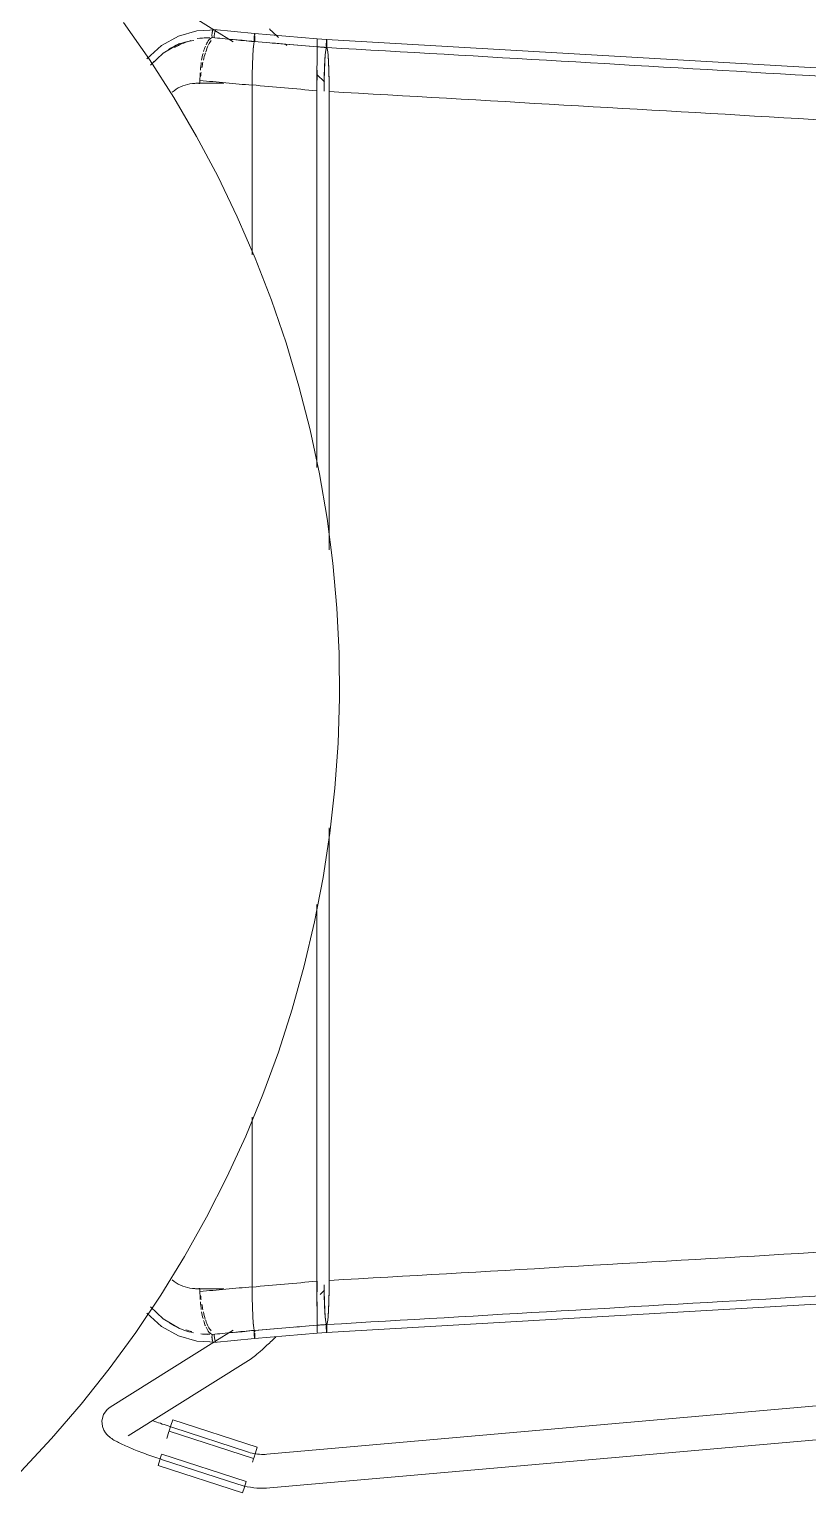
# Model space of a CAD drawing. Header units: millimetres. Extents: x 155927 to 326028, y -36033 to 97293.
# Drawn here: x 160239 to 160515, y 19861 to 20380 of the extents above; entities that cross this region are included whole.
import ezdxf

# ---------------------------------------------------------------- set-up
doc = ezdxf.new("R2010")
doc.units = ezdxf.units.MM
doc.header["$MEASUREMENT"] = 0
doc.layers.add('I-FURN', color=8, linetype='CONTINUOUS', lineweight=9)

msp = doc.modelspace()

# ---------------------------------------------------------------- linework, layer by layer
at = {"layer": 'I-FURN'}
for p, q in [((160267.44, 20402.71), (160304.21, 20379.68)), ((160281.37, 20369.1), (160272.21, 20382.22)), ((160298.16, 20379.34), (160291.64, 20377.46)), ((160305.07, 20379.62), (160298.16, 20379.34)), ((160304.18, 20379.75), (160318.67, 20378.32)), ((160304.58, 20379.44), (160311.03, 20375.4)), ((160318.59, 20377.77), (160318.58, 20377.39)), ((160318.58, 20377.38), (160318.59, 20377.76)), ((160318.62, 20378.07), (160318.59, 20377.77)), ((160318.59, 20377.76), (160318.62, 20378.06)), ((160318.64, 20378.26), (160318.62, 20378.07)), ((160318.64, 20378.25), (160318.67, 20378.32)), ((160318.67, 20378.32), (160318.64, 20378.26)), ((160318.67, 20378.32), (160340.87, 20376.5)), ((160318.69, 20378.26), (160318.67, 20378.32)), ((160318.67, 20378.32), (160318.69, 20378.26)), ((160318.72, 20378.07), (160318.69, 20378.26)), ((160318.69, 20378.26), (160318.72, 20378.07)), ((160318.74, 20377.78), (160318.72, 20378.07)), ((160318.72, 20378.07), (160318.74, 20377.78)), ((160323.91, 20379.97), (160324.35, 20379.56)), ((160324.35, 20379.56), (160324.79, 20379.15)), ((160324.79, 20379.15), (160325.24, 20378.73)), ((160325.24, 20378.73), (160325.71, 20378.29)), ((160325.71, 20378.29), (160326.18, 20377.85)), ((160326.18, 20377.85), (160326.65, 20377.41)), ((160285.63, 20374.07), (160280.48, 20369.33)), ((160291.64, 20377.46), (160285.63, 20374.07)), ((160292.04, 20374.76), (160286.21, 20371.39)), ((160318.05, 20370.41), (160318.2, 20372.85)), ((160318.2, 20372.85), (160318.05, 20370.37)), ((160318.2, 20372.87), (160318.38, 20374.58)), ((160318.38, 20374.58), (160318.2, 20372.85)), ((160318.38, 20374.59), (160318.57, 20375.47)), ((160318.57, 20375.47), (160318.38, 20374.58)), ((160318.57, 20376.93), (160318.56, 20376.44)), ((160318.56, 20376.44), (160318.57, 20376.93)), ((160318.56, 20376.44), (160318.57, 20375.94)), ((160318.57, 20375.94), (160318.56, 20376.44)), ((160318.58, 20377.39), (160318.57, 20376.93)), ((160318.57, 20376.93), (160318.58, 20377.38)), ((160318.57, 20375.94), (160318.57, 20375.47)), ((160318.57, 20375.47), (160318.57, 20375.94)), ((160318.77, 20376.95), (160318.75, 20377.4)), ((160318.75, 20377.39), (160318.76, 20376.94)), ((160318.76, 20376.94), (160318.77, 20376.45)), ((160318.76, 20375.49), (160318.77, 20375.96)), ((160318.77, 20375.96), (160318.76, 20375.48)), ((160318.77, 20376.46), (160318.77, 20376.95)), ((160318.77, 20375.96), (160318.77, 20376.46)), ((160318.77, 20376.45), (160318.77, 20375.96)), ((160326.65, 20377.41), (160327.14, 20376.95)), ((160329.62, 20374.59), (160330.13, 20374.11)), ((160340.83, 20371.02), (160340.85, 20372.77)), ((160340.85, 20372.77), (160340.83, 20371.02)), ((160340.85, 20372.77), (160340.86, 20373.66)), ((160340.86, 20373.66), (160340.85, 20372.77)), ((160340.86, 20376.24), (160340.87, 20376.43)), ((160340.87, 20376.43), (160340.86, 20376.24)), ((160340.86, 20375.95), (160340.86, 20376.24)), ((160340.86, 20376.24), (160340.86, 20375.95)), ((160340.86, 20375.56), (160340.86, 20375.95)), ((160340.86, 20375.95), (160340.86, 20375.57)), ((160340.86, 20375.57), (160340.86, 20375.12)), ((160340.86, 20375.11), (160340.86, 20375.56)), ((160340.86, 20375.12), (160340.86, 20374.63)), ((160340.86, 20374.62), (160340.86, 20375.11)), ((160340.86, 20374.63), (160340.86, 20374.13)), ((160340.86, 20374.13), (160340.86, 20374.62)), ((160340.86, 20373.66), (160340.86, 20374.13)), ((160340.86, 20374.13), (160340.86, 20373.66)), ((160340.87, 20376.43), (160340.87, 20376.5)), ((160340.87, 20376.5), (160340.87, 20376.43)), ((160344.23, 20376.23), (160340.87, 20376.49)), ((160340.87, 20376.43), (160340.87, 20376.49)), ((160340.87, 20376.49), (160340.87, 20376.42)), ((160340.87, 20376.24), (160340.87, 20376.43)), ((160340.87, 20376.42), (160340.87, 20376.24)), ((160340.87, 20376.24), (160340.87, 20375.94)), ((160340.87, 20375.94), (160340.87, 20376.24)), ((160340.87, 20375.94), (160340.87, 20375.56)), ((160340.87, 20375.56), (160340.87, 20375.94)), ((160340.87, 20375.56), (160340.87, 20375.11)), ((160340.87, 20375.11), (160340.87, 20375.56)), ((160340.87, 20375.11), (160340.88, 20374.62)), ((160340.88, 20374.62), (160340.87, 20375.11)), ((160340.88, 20374.12), (160340.87, 20373.65)), ((160340.87, 20373.65), (160340.88, 20374.12)), ((160340.88, 20374.62), (160340.88, 20374.12)), ((160340.88, 20374.12), (160340.88, 20374.62)), ((160340.9, 20371), (160340.89, 20372.76)), ((160340.89, 20372.75), (160340.9, 20371)), ((160343.92, 20372.48), (160343.72, 20370.73)), ((160344.13, 20373.38), (160343.92, 20372.48)), ((160344.13, 20375.29), (160344.12, 20374.83)), ((160344.12, 20374.83), (160344.12, 20374.34)), ((160344.12, 20374.34), (160344.12, 20373.85)), ((160344.12, 20373.85), (160344.13, 20373.38)), ((160344.15, 20375.67), (160344.13, 20375.29)), ((160344.17, 20375.96), (160344.15, 20375.67)), ((160344.2, 20376.15), (160344.17, 20375.96)), ((160344.23, 20376.22), (160344.2, 20376.15)), ((160344.23, 20376.22), (160676.14, 20356.93)), ((160344.25, 20376.15), (160344.23, 20376.22)), ((160344.28, 20375.97), (160344.25, 20376.15)), ((160344.3, 20375.67), (160344.28, 20375.97)), ((160344.32, 20375.29), (160344.3, 20375.67)), ((160344.33, 20374.84), (160344.32, 20375.29)), ((160344.34, 20374.35), (160344.33, 20374.84)), ((160344.33, 20373.86), (160344.34, 20374.35)), ((160344.33, 20373.39), (160344.33, 20373.86)), ((160344.54, 20372.5), (160344.33, 20373.39)), ((160344.73, 20370.75), (160344.54, 20372.5)), ((160289.99, 20355.62), (160281.37, 20369.1)), ((160286.21, 20371.39), (160281.74, 20367.12)), ((160317.86, 20363.83), (160317.94, 20367.27)), ((160317.94, 20367.27), (160317.86, 20363.83)), ((160317.94, 20367.34), (160318.05, 20370.37)), ((160318.05, 20370.37), (160317.94, 20367.27)), ((160340.81, 20365.39), (160340.82, 20368.52)), ((160340.82, 20368.52), (160340.81, 20365.39)), ((160340.82, 20368.52), (160340.83, 20371.02)), ((160340.83, 20371.02), (160340.82, 20368.52)), ((160340.9, 20371), (160340.91, 20368.5)), ((160340.91, 20368.51), (160340.9, 20371)), ((160343.56, 20368.23), (160343.44, 20365.11)), ((160343.72, 20370.73), (160343.56, 20368.23)), ((160344.89, 20368.25), (160344.73, 20370.75)), ((160345.02, 20365.12), (160344.89, 20368.25)), ((160317.86, 20363.74), (160317.84, 20359.97)), ((160317.84, 20360.09), (160317.86, 20363.74)), ((160340.81, 20365.39), (160340.81, 20361.82)), ((160340.81, 20361.82), (160340.81, 20365.38)), ((160343.48, 20361.26), (160340.81, 20363.83)), ((160340.92, 20365.38), (160340.93, 20361.82)), ((160340.93, 20361.82), (160340.92, 20365.38)), ((160343.44, 20365.11), (160343.36, 20361.56)), ((160345.09, 20361.55), (160345.02, 20365.12)), ((160307.79, 20360.68), (160298.04, 20360.68)), ((160299.28, 20360.62), (160299.28, 20361.67)), ((160317.84, 20359.97), (160317.84, 20299.86)), ((160317.84, 20299.86), (160317.84, 20359.97)), ((160340.8, 20358.03), (160340.81, 20361.82)), ((160340.81, 20361.82), (160340.8, 20358.03)), ((160340.8, 20224.39), (160340.8, 20358.03)), ((160340.8, 20358.03), (160340.8, 20224.39)), ((160343.36, 20361.56), (160343.33, 20357.88)), ((160345.12, 20357.77), (160345.09, 20361.55)), ((160345.12, 20195.17), (160345.12, 20357.77)), ((160345.12, 20357.77), (160345.12, 20195.17)), ((160298.07, 20341.81), (160289.99, 20355.62)), ((160305.59, 20327.69), (160298.07, 20341.81)), ((160312.54, 20313.27), (160305.59, 20327.69)), ((160318.9, 20298.6), (160312.54, 20313.27)), ((160324.67, 20283.68), (160318.9, 20298.6)), ((160329.85, 20268.54), (160324.67, 20283.68)), ((160334.41, 20253.2), (160329.85, 20268.54)), ((160338.36, 20237.7), (160334.41, 20253.2)), ((160341.68, 20222.05), (160338.36, 20237.7)), ((160344.37, 20206.28), (160341.68, 20222.05)), ((160346.43, 20190.41), (160344.37, 20206.28)), ((160347.86, 20174.47), (160346.43, 20190.41)), ((160348.65, 20158.5), (160347.86, 20174.47)), ((160348.79, 20142.5), (160348.65, 20158.5)), ((160348.3, 20126.51), (160348.79, 20142.5)), ((160347.17, 20110.55), (160348.3, 20126.51)), ((160345.4, 20094.65), (160347.17, 20110.55)), ((160343, 20078.83), (160345.4, 20094.65)), ((160345.12, 19935.86), (160345.12, 20096.44)), ((160345.12, 20096.44), (160345.12, 19935.86)), ((160339.96, 20063.12), (160343, 20078.83)), ((160340.8, 19935.6), (160340.8, 20069.34)), ((160340.8, 20069.34), (160340.8, 19935.6)), ((160336.3, 20047.55), (160339.96, 20063.12)), ((160332.02, 20032.13), (160336.3, 20047.55)), ((160327.13, 20016.9), (160332.02, 20032.13)), ((160321.63, 20001.87), (160327.13, 20016.9)), ((160315.54, 19987.08), (160321.63, 20001.87)), ((160317.84, 19993.77), (160317.84, 19933.66)), ((160317.84, 19933.66), (160317.84, 19993.77)), ((160308.86, 19972.54), (160315.54, 19987.08)), ((160301.6, 19958.28), (160308.86, 19972.54)), ((160293.78, 19944.33), (160301.6, 19958.28)), ((160285.4, 19930.69), (160293.78, 19944.33)), ((160344.23, 19917.41), (160676.14, 19936.7)), ((160298.04, 19932.95), (160307.79, 19932.95)), ((160299.28, 19931.96), (160299.28, 19933.01)), ((160317.84, 19933.66), (160317.86, 19929.9)), ((160317.86, 19929.89), (160317.84, 19933.54)), ((160340.81, 19931.81), (160340.8, 19935.6)), ((160340.8, 19935.6), (160340.81, 19931.81)), ((160340.81, 19928.25), (160340.81, 19931.81)), ((160340.81, 19931.81), (160340.81, 19928.24)), ((160340.93, 19935.59), (160340.93, 19931.81)), ((160340.93, 19931.81), (160340.93, 19935.59)), ((160341.95, 19930.9), (160343.48, 19932.38)), ((160343.34, 19934.32), (160343.36, 19932.07)), ((160343.36, 19932.07), (160343.44, 19928.52)), ((160345.02, 19928.52), (160345.09, 19932.08)), ((160345.09, 19932.08), (160345.12, 19935.86)), ((160276.49, 19917.41), (160285.4, 19930.69)), ((160286.21, 19922.24), (160281.74, 19926.51)), ((160317.94, 19926.36), (160317.86, 19929.8)), ((160317.86, 19929.8), (160317.94, 19926.36)), ((160317.94, 19926.36), (160318.05, 19923.26)), ((160318.05, 19923.26), (160317.94, 19926.3)), ((160340.82, 19925.12), (160340.81, 19928.24)), ((160340.81, 19928.24), (160340.82, 19925.11)), ((160340.92, 19928.25), (160340.91, 19925.13)), ((160340.91, 19925.13), (160340.92, 19928.25)), ((160343.44, 19928.52), (160343.56, 19925.4)), ((160344.89, 19925.39), (160345.02, 19928.52)), ((160285.63, 19919.56), (160280.48, 19924.3)), ((160292.04, 19918.88), (160286.21, 19922.24)), ((160318.05, 19923.26), (160318.2, 19920.79)), ((160318.2, 19920.78), (160318.05, 19923.22)), ((160318.2, 19920.79), (160318.38, 19919.05)), ((160318.38, 19919.05), (160318.2, 19920.77)), ((160340.83, 19922.61), (160340.82, 19925.11)), ((160340.82, 19925.11), (160340.83, 19922.61)), ((160340.85, 19920.86), (160340.83, 19922.61)), ((160340.83, 19922.61), (160340.85, 19920.86)), ((160340.86, 19919.98), (160340.85, 19920.86)), ((160340.85, 19920.86), (160340.86, 19919.97)), ((160340.9, 19922.63), (160340.89, 19920.88)), ((160340.89, 19920.88), (160340.9, 19922.63)), ((160340.91, 19925.13), (160340.9, 19922.63)), ((160340.9, 19922.63), (160340.91, 19925.13)), ((160343.56, 19925.4), (160343.72, 19922.91)), ((160343.72, 19922.91), (160343.92, 19921.15)), ((160343.92, 19921.15), (160344.13, 19920.25)), ((160344.33, 19920.24), (160344.54, 19921.13)), ((160344.54, 19921.13), (160344.73, 19922.88)), ((160344.73, 19922.88), (160344.89, 19925.39)), ((160267.06, 19904.49), (160276.49, 19917.41)), ((160291.64, 19916.17), (160285.63, 19919.56)), ((160298.16, 19914.29), (160291.64, 19916.17)), ((160304.18, 19913.89), (160318.67, 19915.31)), ((160311.03, 19918.23), (160304.58, 19914.19)), ((160318.38, 19919.05), (160318.57, 19918.16)), ((160318.57, 19918.16), (160318.38, 19919.05)), ((160318.57, 19917.69), (160318.56, 19917.19)), ((160318.56, 19917.19), (160318.57, 19917.69)), ((160318.56, 19917.19), (160318.57, 19916.7)), ((160318.57, 19916.7), (160318.56, 19917.19)), ((160318.57, 19918.16), (160318.57, 19917.69)), ((160318.57, 19917.69), (160318.57, 19918.16)), ((160318.57, 19916.7), (160318.58, 19916.24)), ((160318.58, 19916.25), (160318.57, 19916.7)), ((160318.59, 19915.87), (160318.58, 19916.25)), ((160318.58, 19916.24), (160318.59, 19915.86)), ((160318.62, 19915.57), (160318.59, 19915.87)), ((160318.59, 19915.86), (160318.62, 19915.57)), ((160318.62, 19915.57), (160318.64, 19915.38)), ((160318.67, 19915.31), (160318.64, 19915.38)), ((160318.64, 19915.38), (160318.67, 19915.31)), ((160318.67, 19915.31), (160340.87, 19917.13)), ((160318.69, 19915.38), (160318.67, 19915.31)), ((160318.67, 19915.31), (160318.69, 19915.37)), ((160318.69, 19915.37), (160318.72, 19915.56)), ((160318.72, 19915.56), (160318.69, 19915.38)), ((160318.72, 19915.56), (160318.74, 19915.85)), ((160318.74, 19915.85), (160318.72, 19915.56)), ((160318.75, 19916.24), (160318.74, 19915.85)), ((160318.74, 19915.85), (160318.75, 19916.23)), ((160318.76, 19916.69), (160318.75, 19916.24)), ((160318.75, 19916.23), (160318.77, 19916.68)), ((160318.77, 19917.67), (160318.76, 19918.15)), ((160318.76, 19918.15), (160318.77, 19917.68)), ((160318.77, 19917.18), (160318.76, 19916.69)), ((160318.77, 19916.68), (160318.77, 19917.18)), ((160325.24, 19914.91), (160325.71, 19915.34)), ((160325.71, 19915.34), (160326.18, 19915.78)), ((160340.86, 19919.51), (160340.86, 19919.98)), ((160340.86, 19919.97), (160340.86, 19919.5)), ((160340.86, 19919.01), (160340.86, 19919.51)), ((160340.86, 19919.5), (160340.86, 19919.01)), ((160340.86, 19918.52), (160340.86, 19919.01)), ((160340.86, 19919.01), (160340.86, 19918.51)), ((160340.86, 19918.07), (160340.86, 19918.52)), ((160340.86, 19918.51), (160340.86, 19918.06)), ((160340.86, 19917.69), (160340.86, 19918.07)), ((160340.86, 19918.06), (160340.86, 19917.68)), ((160340.86, 19917.39), (160340.86, 19917.69)), ((160340.86, 19917.68), (160340.86, 19917.39)), ((160340.87, 19919.98), (160340.88, 19919.51)), ((160340.88, 19919.51), (160340.87, 19919.98)), ((160340.88, 19919.02), (160340.87, 19918.53)), ((160340.87, 19918.52), (160340.88, 19919.01)), ((160340.87, 19918.53), (160340.87, 19918.07)), ((160340.87, 19918.07), (160340.87, 19918.52)), ((160340.87, 19918.07), (160340.87, 19917.69)), ((160340.87, 19917.69), (160340.87, 19918.07)), ((160344.23, 19917.41), (160340.87, 19917.14)), ((160340.87, 19917.21), (160340.87, 19917.14)), ((160340.87, 19917.14), (160340.87, 19917.2)), ((160340.87, 19917.2), (160340.87, 19917.13)), ((160340.87, 19917.13), (160340.87, 19917.2)), ((160340.88, 19919.51), (160340.88, 19919.02)), ((160340.88, 19919.01), (160340.88, 19919.51)), ((160344.13, 19920.25), (160344.12, 19919.78)), ((160344.12, 19919.78), (160344.12, 19919.29)), ((160344.12, 19919.29), (160344.12, 19918.8)), ((160344.12, 19918.8), (160344.13, 19918.35)), ((160344.13, 19918.35), (160344.15, 19917.96)), ((160344.15, 19917.96), (160344.17, 19917.67)), ((160344.17, 19917.67), (160344.2, 19917.48)), ((160344.2, 19917.48), (160344.23, 19917.41)), ((160344.23, 19917.41), (160344.25, 19917.48)), ((160344.25, 19917.48), (160344.28, 19917.66)), ((160344.28, 19917.66), (160344.3, 19917.96)), ((160344.3, 19917.96), (160344.32, 19918.34)), ((160344.32, 19918.34), (160344.33, 19918.79)), ((160344.33, 19919.78), (160344.33, 19920.24)), ((160344.34, 19919.28), (160344.33, 19919.78)), ((160344.33, 19918.79), (160344.34, 19919.28)), ((160304.21, 19913.96), (160267.44, 19890.92)), ((160305.07, 19914.01), (160298.16, 19914.29)), ((160319.92, 19910.06), (160320.22, 19910.32)), ((160320.22, 19910.32), (160320.53, 19910.59)), ((160320.53, 19910.59), (160320.85, 19910.88)), ((160320.85, 19910.88), (160321.19, 19911.18)), ((160321.19, 19911.18), (160321.54, 19911.5)), ((160321.54, 19911.5), (160321.9, 19911.83)), ((160321.9, 19911.83), (160322.28, 19912.17)), ((160322.28, 19912.17), (160322.67, 19912.53)), ((160322.67, 19912.53), (160323.07, 19912.89)), ((160747.55, 19911.51), (160323.05, 19874.22)), ((160323.07, 19912.89), (160323.49, 19913.27)), ((160323.49, 19913.27), (160323.91, 19913.67)), ((160323.91, 19913.67), (160324.35, 19914.07)), ((160324.35, 19914.07), (160324.79, 19914.48)), ((160324.79, 19914.48), (160325.24, 19914.91)), ((160273.81, 19880.75), (160317.4, 19908.06)), ((160317.4, 19908.06), (160317.72, 19908.27)), ((160317.72, 19908.27), (160317.98, 19908.46)), ((160317.98, 19908.46), (160318.21, 19908.63)), ((160318.21, 19908.63), (160318.43, 19908.8)), ((160318.43, 19908.8), (160318.65, 19908.98)), ((160318.65, 19908.98), (160318.89, 19909.17)), ((160318.89, 19909.17), (160319.13, 19909.38)), ((160319.13, 19909.38), (160319.38, 19909.59)), ((160319.38, 19909.59), (160319.64, 19909.82)), ((160319.64, 19909.82), (160319.92, 19910.06)), ((160257.11, 19891.96), (160267.06, 19904.49)), ((160324.1, 19862.27), (160767.42, 19901.21)), ((160246.67, 19879.83), (160257.11, 19891.96)), ((160266.32, 19890.03), (160265.1, 19888.3)), ((160266.32, 19890.03), (160267.44, 19890.92)), ((160265.1, 19888.3), (160264.51, 19886.07)), ((160264.51, 19886.07), (160264.68, 19884.1)), ((160282.7, 19886.12), (160283.32, 19885.88)), ((160283.32, 19885.88), (160283.96, 19885.65)), ((160283.96, 19885.65), (160284.61, 19885.41)), ((160284.61, 19885.41), (160285.26, 19885.18)), ((160285.26, 19885.18), (160285.93, 19884.94)), ((160285.93, 19884.94), (160286.6, 19884.71)), ((160286.6, 19884.71), (160287.28, 19884.47)), ((160287.28, 19884.47), (160287.97, 19884.24)), ((160287.97, 19884.24), (160288.66, 19884.01)), ((160288.36, 19882.47), (160289, 19884.44)), ((160289, 19884.44), (160289.63, 19886.39)), ((160319.63, 19876.71), (160289.63, 19886.39)), ((160235.76, 19868.13), (160246.67, 19879.83)), ((160264.68, 19884.1), (160265.21, 19882.71)), ((160265.21, 19882.71), (160265.77, 19881.8)), ((160265.77, 19881.8), (160266.29, 19881.17)), ((160266.29, 19881.17), (160266.76, 19880.71)), ((160266.76, 19880.71), (160267.18, 19880.34)), ((160267.18, 19880.34), (160267.59, 19880.03)), ((160267.59, 19880.03), (160267.98, 19879.75)), ((160267.98, 19879.75), (160268.36, 19879.49)), ((160268.36, 19879.49), (160268.75, 19879.25)), ((160268.75, 19879.25), (160269.15, 19879.02)), ((160269.15, 19879.02), (160269.56, 19878.79)), ((160288.29, 19882.25), (160287.49, 19879.78)), ((160288.32, 19882.35), (160318.33, 19872.66)), ((160288.66, 19884.01), (160289.35, 19883.78)), ((160289.35, 19883.78), (160289.68, 19883.68)), ((160316.49, 19874.96), (160289.68, 19883.68)), ((160269.56, 19878.79), (160269.99, 19878.56)), ((160269.99, 19878.56), (160270.43, 19878.33)), ((160270.43, 19878.33), (160270.89, 19878.1)), ((160270.89, 19878.1), (160271.36, 19877.87)), ((160271.36, 19877.87), (160271.85, 19877.63)), ((160271.85, 19877.63), (160272.36, 19877.4)), ((160272.36, 19877.4), (160272.89, 19877.16)), ((160272.89, 19877.16), (160273.43, 19876.92)), ((160273.43, 19876.92), (160274, 19876.68)), ((160274, 19876.68), (160274.57, 19876.43)), ((160274.57, 19876.43), (160275.17, 19876.19)), ((160275.17, 19876.19), (160275.78, 19875.94)), ((160275.78, 19875.94), (160276.41, 19875.69)), ((160276.41, 19875.69), (160277.05, 19875.43)), ((160277.05, 19875.43), (160277.7, 19875.18)), ((160277.7, 19875.18), (160278.36, 19874.93)), ((160278.36, 19874.93), (160279.04, 19874.67)), ((160279.04, 19874.67), (160279.73, 19874.42)), ((160279.73, 19874.42), (160280.43, 19874.16)), ((160280.43, 19874.16), (160281.14, 19873.91)), ((160281.14, 19873.91), (160281.85, 19873.66)), ((160285.04, 19872.19), (160285.68, 19874.16)), ((160315.72, 19864.59), (160285.72, 19874.28)), ((160316.52, 19874.96), (160316.49, 19874.96)), ((160317.15, 19874.76), (160316.52, 19874.96)), ((160317.79, 19874.6), (160317.15, 19874.76)), ((160318.44, 19874.46), (160317.79, 19874.6)), ((160319, 19874.75), (160318.37, 19872.78)), ((160319.09, 19874.35), (160318.44, 19874.46)), ((160319.63, 19876.71), (160319, 19874.75)), ((160319.75, 19874.26), (160319.09, 19874.35)), ((160320.41, 19874.2), (160319.75, 19874.26)), ((160321.07, 19874.16), (160320.41, 19874.2)), ((160321.73, 19874.15), (160321.07, 19874.16)), ((160322.39, 19874.17), (160321.73, 19874.15)), ((160323.05, 19874.22), (160322.39, 19874.17)), ((160281.85, 19873.66), (160282.57, 19873.4)), ((160282.57, 19873.4), (160283.3, 19873.15)), ((160283.3, 19873.15), (160284.04, 19872.9)), ((160284.04, 19872.9), (160284.77, 19872.66)), ((160284.41, 19870.24), (160285.04, 19872.19)), ((160314.42, 19860.55), (160284.41, 19870.24)), ((160284.77, 19872.66), (160285.51, 19872.41)), ((160285.51, 19872.41), (160285.97, 19872.26)), ((160285.97, 19872.26), (160312.78, 19863.55)), ((160318.3, 19872.57), (160317.92, 19871.4)), ((160312.78, 19863.55), (160313.87, 19863.22)), ((160315.69, 19864.48), (160315.05, 19862.5)), ((160313.87, 19863.22), (160314.98, 19862.93)), ((160315.05, 19862.5), (160314.42, 19860.55)), ((160314.98, 19862.93), (160316.09, 19862.69)), ((160316.09, 19862.69), (160317.22, 19862.49)), ((160317.22, 19862.49), (160318.35, 19862.34)), ((160318.35, 19862.34), (160319.49, 19862.23)), ((160319.49, 19862.23), (160320.63, 19862.17)), ((160320.63, 19862.17), (160321.77, 19862.15)), ((160321.77, 19862.15), (160322.91, 19862.18)), ((160322.91, 19862.18), (160324.05, 19862.26)), ((160324.05, 19862.26), (160324.1, 19862.26))]:
    msp.add_line(p, q, dxfattribs=at)
for points, knots in [([(160303.62, 20376.91), (160303.6, 20377.05), (160303.57, 20377.34), (160303.55, 20377.76), (160303.56, 20378.13), (160303.59, 20378.43), (160303.62, 20378.69), (160303.67, 20378.94), (160303.73, 20379.17), (160303.8, 20379.36), (160303.89, 20379.56), (160303.98, 20379.66), (160304.03, 20379.7)], [0, 0, 0, 0, 0.0555556, 0.1111111, 0.1666667, 0.1944444, 0.2222222, 0.2777778, 0.3055556, 0.3333333, 0.3888889, 0.4444444, 0.4444444, 0.4444444, 0.4444444]), ([(160288.16, 20372.7), (160289.05, 20373.27), (160291.87, 20374.93), (160294.98, 20375.55), (160297.12, 20375.83)], [0.591443, 0.591443, 0.591443, 0.591443, 0.6666667, 0.8236682, 0.8236682, 0.8236682, 0.8236682]), ([(160296.01, 20375.83), (160294.67, 20375.44), (160292.71, 20374.71), (160290.88, 20373.7), (160290.31, 20373.35)], [0.2297626, 0.2297626, 0.2297626, 0.2297626, 0.3333333, 0.3824546, 0.3824546, 0.3824546, 0.3824546]), ([(160301.46, 20374.39), (160301.78, 20375.07), (160302.48, 20376.2), (160303.23, 20376.76), (160303.62, 20376.91)], [0.6690305, 0.6690305, 0.6690305, 0.6690305, 0.8333333, 1, 1, 1, 1]), ([(160340.87, 20373.65), (160337.18, 20373.96), (160331.85, 20374.4), (160326.52, 20374.84), (160324.87, 20374.98)], [0, 0, 0, 0, 0.5, 0.7233886, 0.7233886, 0.7233886, 0.7233886]), ([(160343.33, 20357.88), (160343.33, 20360.39), (160343.39, 20364.16), (160343.55, 20368.34), (160343.77, 20371.7), (160343.98, 20373.09), (160344.13, 20373.38)], [-0.996036, -0.996036, -0.996036, -0.996036, -0.6666667, -0.5, -0.3333333, 0, 0, 0, 0]), ([(160344.23, 20376.23), (160344.25, 20376.22), (160344.27, 20376.09), (160344.3, 20375.69), (160344.32, 20375.31), (160344.33, 20374.85), (160344.34, 20374.36), (160344.34, 20373.85), (160344.33, 20373.54), (160344.33, 20373.39)], [-0.498493, -0.498493, -0.498493, -0.498493, -0.375, -0.3125, -0.25, -0.1875, -0.125, -0.0625, 0, 0, 0, 0]), ([(160344.33, 20373.39), (160344.47, 20373.11), (160344.68, 20371.72), (160344.9, 20368.36), (160345.02, 20365.19), (160345.1, 20361.59), (160345.12, 20359.04), (160345.12, 20357.77)], [-1, -1, -1, -1, -0.666667, -0.5, -0.333333, -0.166667, 0, 0, 0, 0]), ([(160289.39, 20357.52), (160290.3, 20358.28), (160293.3, 20360.21), (160296.9, 20360.84), (160299.28, 20360.62)], [0.5, 0.5, 0.5, 0.5, 0.6666667, 1, 1, 1, 1]), ([(160345.12, 20357.77), (160400.65, 20354.57), (160511.65, 20348.18), (160622.49, 20341.79), (160677.85, 20338.59)], [0.0000006, 0.0000006, 0.0000006, 0.0000006, 0.5, 1, 1, 1, 1]), ([(160677.85, 19955.04), (160622.49, 19951.84), (160511.65, 19945.45), (160400.65, 19939.06), (160345.12, 19935.86)], [0, 0, 0, 0, 0.5, 0.9999994, 0.9999994, 0.9999994, 0.9999994]), ([(160299.28, 19933.01), (160296.9, 19932.79), (160293.3, 19933.42), (160290.3, 19935.35), (160289.39, 19936.11)], [0, 0, 0, 0, 0.3333333, 0.5, 0.5, 0.5, 0.5]), ([(160344.13, 19920.25), (160343.98, 19920.54), (160343.77, 19921.93), (160343.55, 19925.29), (160343.43, 19928.44), (160343.36, 19931.55), (160343.34, 19933.56), (160343.34, 19934.33)], [-1, -1, -1, -1, -0.6666667, -0.5, -0.3333333, -0.1666667, -0.0664381, -0.0664381, -0.0664381, -0.0664381]), ([(160345.12, 19935.86), (160345.12, 19934.59), (160345.1, 19932.04), (160345.02, 19928.44), (160344.9, 19925.27), (160344.68, 19921.91), (160344.47, 19920.52), (160344.33, 19920.24)], [-1, -1, -1, -1, -0.833333, -0.666667, -0.5, -0.333333, 0, 0, 0, 0]), ([(160296.94, 19917.32), (160294.86, 19917.77), (160291.9, 19918.74), (160289.23, 19920.3), (160288.43, 19920.83)], [-0.8210019, -0.8210019, -0.8210019, -0.8210019, -0.6666667, -0.5975811, -0.5975811, -0.5975811, -0.5975811]), ([(160301.34, 19921.73), (160301.61, 19920.92), (160302.23, 19919.23), (160302.9, 19918.4), (160303.26, 19918.01)], [-0.4744027, -0.4744027, -0.4744027, -0.4744027, -0.3333333, -0.1666667, -0.1666667, -0.1666667, -0.1666667]), ([(160304.03, 19913.94), (160304, 19913.95), (160303.96, 19914), (160303.88, 19914.1), (160303.78, 19914.3), (160303.68, 19914.62), (160303.6, 19915.01), (160303.57, 19915.37), (160303.55, 19915.74), (160303.56, 19916.19), (160303.59, 19916.54), (160303.62, 19916.72)], [0.5555556, 0.5555556, 0.5555556, 0.5555556, 0.5833333, 0.6180556, 0.6527778, 0.7222222, 0.7916667, 0.8263889, 0.8611111, 0.9305556, 1, 1, 1, 1]), ([(160304.35, 19916.82), (160304.34, 19916.6), (160304.35, 19916.12), (160304.43, 19915.36), (160304.59, 19914.7), (160304.76, 19914.26), (160304.88, 19914.11), (160304.92, 19914.07)], [-1, -1, -1, -1, -0.90625, -0.8125, -0.71875, -0.625, -0.5625, -0.5625, -0.5625, -0.5625]), ([(160344.23, 19917.41), (160344.21, 19917.41), (160344.18, 19917.55), (160344.15, 19917.94), (160344.13, 19918.33), (160344.12, 19918.79), (160344.11, 19919.28), (160344.12, 19919.79), (160344.12, 19920.1), (160344.13, 19920.25)], [-0.5, -0.5, -0.5, -0.5, -0.375, -0.3125, -0.25, -0.1875, -0.125, -0.0625, 0, 0, 0, 0]), ([(160344.33, 19920.24), (160344.33, 19920.02), (160344.34, 19919.53), (160344.34, 19918.9), (160344.33, 19918.44), (160344.31, 19918.02), (160344.28, 19917.57), (160344.25, 19917.41), (160344.23, 19917.41)], [-1, -1, -1, -1, -0.90625, -0.8125, -0.765625, -0.71875, -0.625, -0.501507, -0.501507, -0.501507, -0.501507])]:
    msp.add_open_spline(points, degree=3, knots=knots, dxfattribs=at)
for points in [[(160304.92, 20379.56), (160304.88, 20379.52), (160304.78, 20379.4), (160304.65, 20379.1), (160304.53, 20378.72), (160304.44, 20378.26), (160304.37, 20377.77), (160304.34, 20377.27), (160304.34, 20376.96), (160304.35, 20376.81)], [(160298.34, 20376.56), (160299.57, 20376.76), (160300.83, 20376.79), (160302.09, 20376.8)], [(160302.79, 20376.87), (160301.89, 20376.85), (160300.99, 20376.79), (160300.1, 20376.69)], [(160300.56, 20371.93), (160300.77, 20372.66), (160301.01, 20373.29), (160301.25, 20373.89)], [(160302.19, 20374.08), (160301.9, 20373.44), (160301.62, 20372.7), (160301.35, 20371.88)], [(160303.26, 20375.9), (160302.94, 20375.49), (160302.62, 20374.97), (160302.31, 20374.33)], [(160303.62, 20376.91), (160306.06, 20376.67), (160311.01, 20376.19), (160316.05, 20375.71), (160318.57, 20375.47)], [(160311.68, 20376.19), (160313.96, 20375.96), (160316.26, 20375.73), (160318.57, 20375.5)], [(160340.86, 20373.66), (160337.14, 20373.96), (160329.71, 20374.56), (160322.28, 20375.17), (160318.57, 20375.47)], [(160340.86, 20373.66), (160341.44, 20373.61), (160342.59, 20373.52), (160343.75, 20373.43), (160344.33, 20373.39)], [(160340.87, 20373.65), (160341.42, 20373.6), (160342.5, 20373.51), (160343.58, 20373.42), (160344.13, 20373.38)], [(160344.13, 20373.38), (160344.11, 20373.97), (160344.11, 20375.48), (160344.19, 20376.22), (160344.23, 20376.23)], [(160676.32, 20354.07), (160621.09, 20357.29), (160510.49, 20363.73), (160399.73, 20370.17), (160344.33, 20373.39)], [(160281.76, 20367.07), (160282.15, 20367.53), (160282.54, 20368), (160282.94, 20368.45)], [(160299.45, 20365.39), (160299.53, 20366.29), (160299.63, 20367.17), (160299.75, 20368.03)], [(160299.89, 20368.88), (160300.03, 20369.72), (160300.19, 20370.52), (160300.38, 20371.26)], [(160300.35, 20368.2), (160300.21, 20367.55), (160300.07, 20366.89), (160299.95, 20366.2)], [(160301.2, 20371.45), (160300.95, 20370.65), (160300.72, 20369.77), (160300.5, 20368.85)], [(160299.28, 20361.67), (160299.29, 20362.62), (160299.33, 20363.55), (160299.38, 20364.45)], [(160299.7, 20364.51), (160299.63, 20364.04), (160299.58, 20363.56), (160299.53, 20363.09)], [(160297.77, 20360.68), (160298.27, 20360.69), (160298.78, 20360.67), (160299.28, 20360.63)], [(160299.28, 20361.67), (160302.31, 20361.41), (160308.45, 20360.87), (160314.7, 20360.28), (160317.84, 20359.97)], [(160317.84, 20360.09), (160321.66, 20359.75), (160325.48, 20359.41), (160329.31, 20359.06)], [(160329.31, 20359.06), (160333.14, 20358.72), (160336.97, 20358.37), (160340.8, 20358.03)], [(160676.32, 19939.56), (160621.09, 19936.34), (160510.49, 19929.9), (160399.73, 19923.46), (160344.33, 19920.24)], [(160299.28, 19933.01), (160298.78, 19932.96), (160298.27, 19932.94), (160297.76, 19932.95)], [(160299.28, 19931.96), (160302.31, 19932.22), (160308.45, 19932.76), (160314.7, 19933.35), (160317.84, 19933.66)], [(160299.38, 19929.16), (160299.33, 19930.08), (160299.29, 19931), (160299.28, 19931.96)], [(160329.31, 19934.57), (160325.48, 19934.22), (160321.66, 19933.88), (160317.84, 19933.54)], [(160340.8, 19935.6), (160336.97, 19935.26), (160333.14, 19934.91), (160329.31, 19934.57)], [(160299.75, 19925.6), (160299.63, 19926.45), (160299.51, 19927.33), (160299.45, 19928.24)], [(160299.52, 19930.55), (160299.57, 19930.07), (160299.64, 19929.6), (160299.7, 19929.13)], [(160299.97, 19927.43), (160300.08, 19926.74), (160300.21, 19926.09), (160300.35, 19925.43)], [(160300.38, 19922.37), (160300.2, 19923.11), (160300.04, 19923.92), (160299.89, 19924.75)], [(160300.5, 19924.77), (160300.71, 19923.85), (160300.94, 19922.9), (160301.19, 19922.06)], [(160301.25, 19919.72), (160301, 19920.31), (160300.77, 19920.97), (160300.57, 19921.7)], [(160294.22, 19918.39), (160294.93, 19918.12), (160295.65, 19917.94), (160296.39, 19917.82)], [(160302.08, 19916.75), (160301.26, 19916.76), (160300.43, 19916.81), (160299.62, 19916.89)], [(160300.84, 19916.87), (160301.49, 19916.81), (160302.14, 19916.8), (160302.79, 19916.81)], [(160303.62, 19916.72), (160303.23, 19916.87), (160302.48, 19917.43), (160301.78, 19918.58), (160301.45, 19919.27)], [(160303.62, 19916.72), (160306.06, 19916.96), (160311.01, 19917.44), (160316.05, 19917.92), (160318.57, 19918.16)], [(160311.68, 19917.44), (160314.02, 19917.67), (160316.39, 19917.91), (160318.76, 19918.15)], [(160340.86, 19919.97), (160337.14, 19919.67), (160329.71, 19919.07), (160322.28, 19918.46), (160318.57, 19918.16)], [(160329.71, 19919.06), (160326.06, 19918.75), (160322.41, 19918.45), (160318.76, 19918.15)], [(160334.55, 19919.46), (160334.14, 19919.42), (160333.73, 19919.39), (160333.32, 19919.35)], [(160340.86, 19919.98), (160341.44, 19920.02), (160342.59, 19920.11), (160343.75, 19920.2), (160344.33, 19920.24)], [(160340.87, 19919.98), (160341.42, 19920.03), (160342.5, 19920.12), (160343.58, 19920.21), (160344.13, 19920.25)]]:
    msp.add_open_spline(points, degree=3, dxfattribs=at)

doc.saveas('drawing.dxf')
